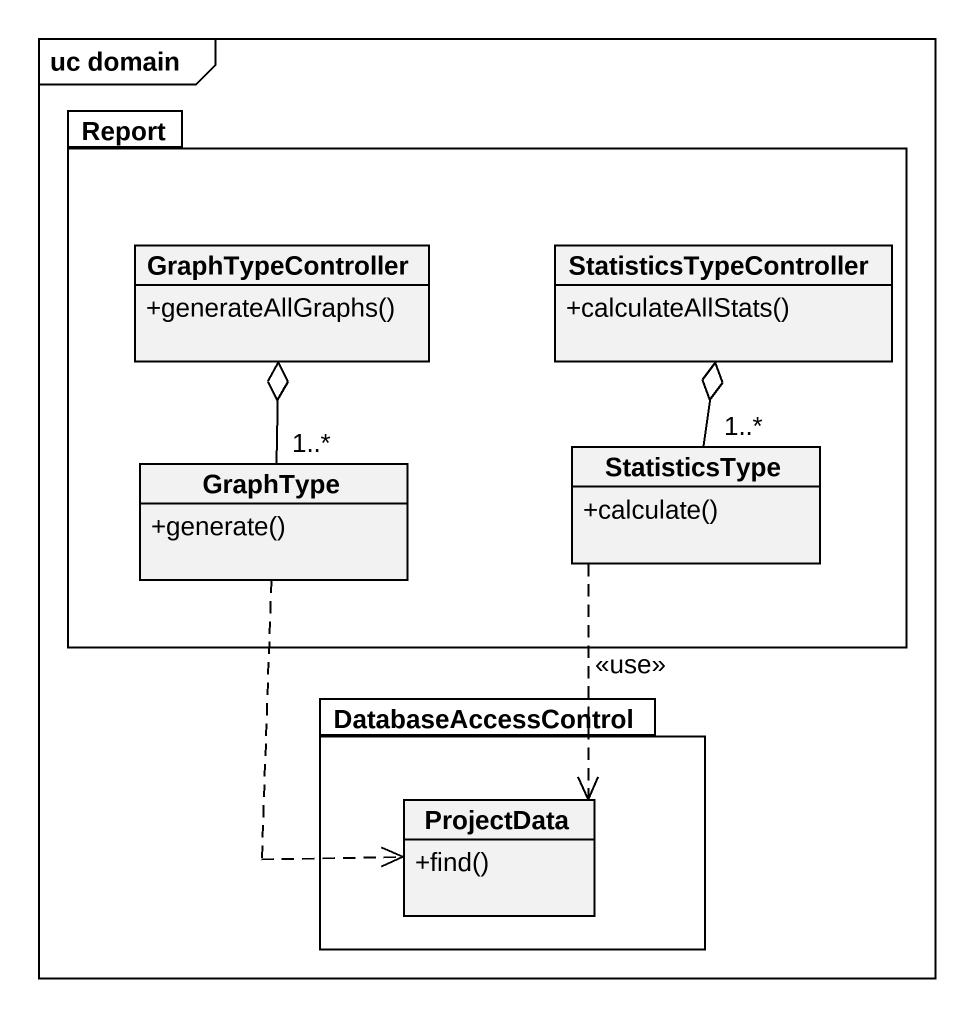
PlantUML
@startuml
mainframe uc domain
hide circle
hide empty members
skinparam classAttributeIconSize 0
package Report {
  class GraphTypeController {
    +generateAllGraphs()
  }
  class StatisticsTypeController {
    +calculateAllStats()
  }
  class GraphType {
    +generate()
  }
  class StatisticsType {
    +calculate()
  }
}
package DatabaseAccessControl {
  class ProjectData {
    +find()
  }
}
GraphTypeController o-- "1..*" GraphType
StatisticsTypeController o-- "1..*" StatisticsType
GraphType ..> ProjectData
StatisticsType ..> ProjectData : <<use>>
@enduml
